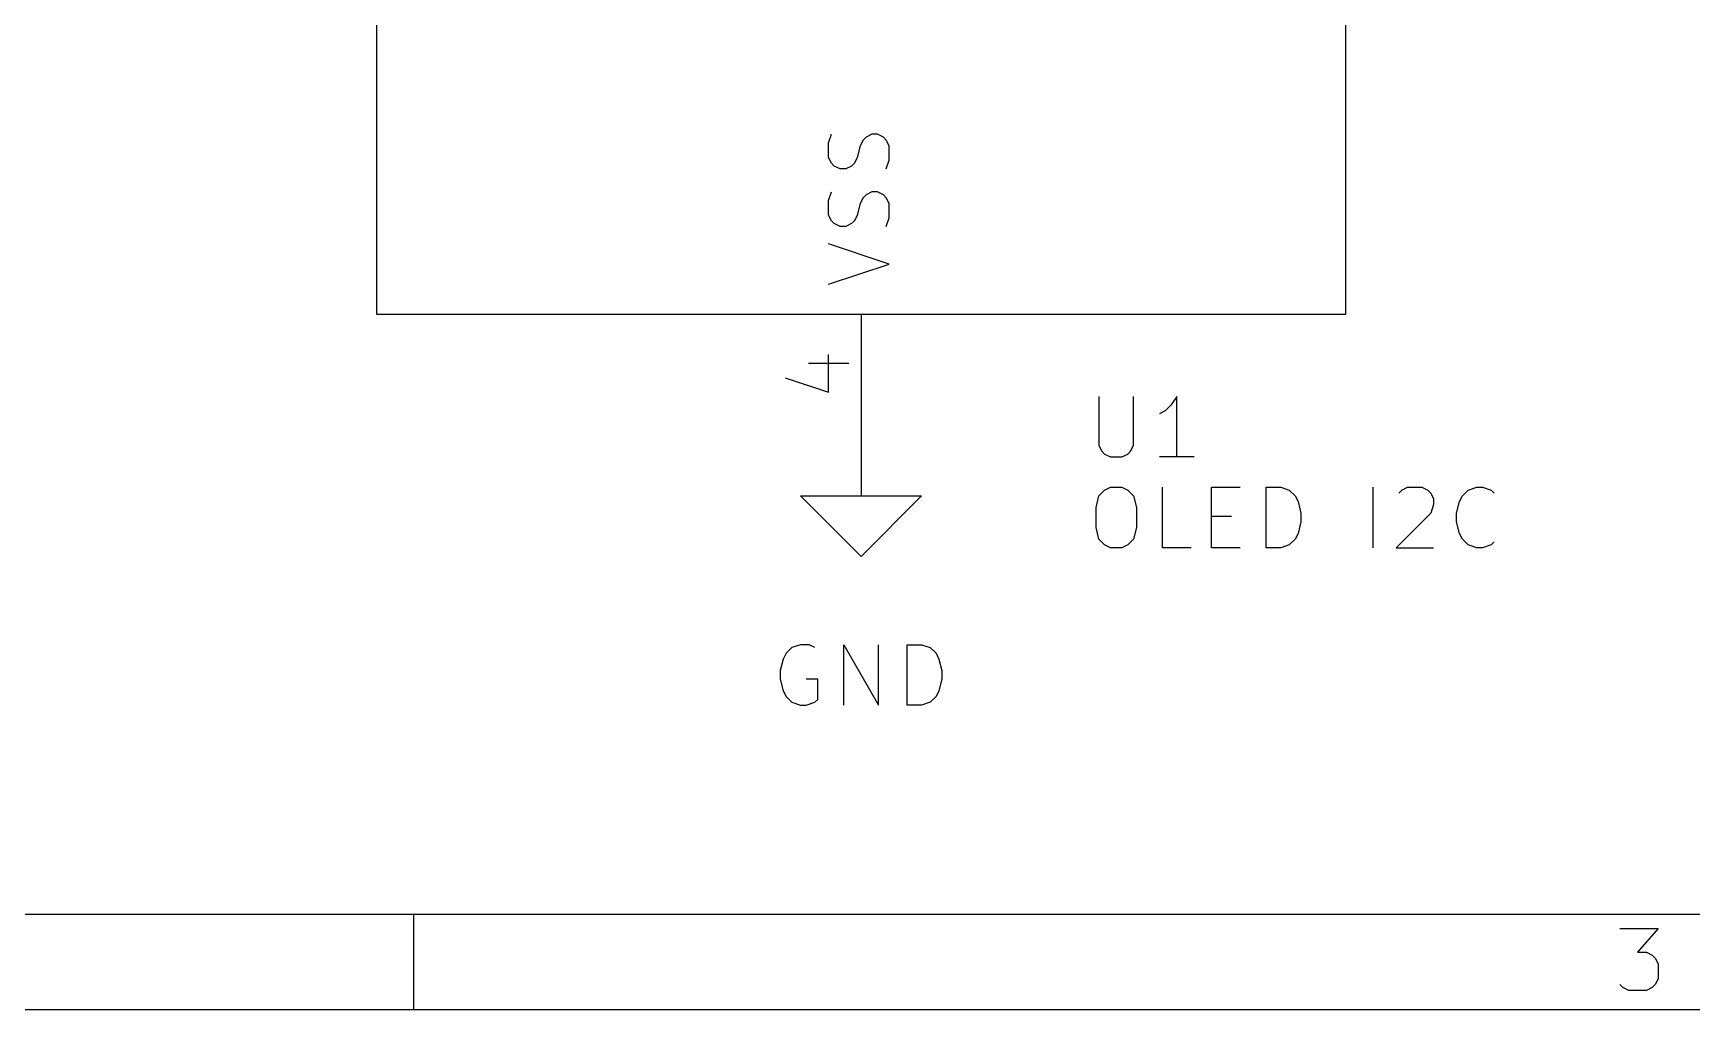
# Model space of a CAD drawing. Extents: x 0.4 to 11.3, y -7.9 to -0.4.
# Drawn here: x 4.017 to 5.386, y -7.874 to -7.068 of the extents above; entities that cross this region are included whole.
import ezdxf

# ---------------------------------------------------------------- set-up
doc = ezdxf.new("R2010")
doc.units = 0
doc.header["$MEASUREMENT"] = 0
for name, color, linetype in [('CYAN2', 4, 'CONTINUOUS'), ('LYELLOW', 51, 'CONTINUOUS'), ('RED2', 1, 'CONTINUOUS'), ('RED3', 11, 'CONTINUOUS')]:
    doc.layers.add(name, color=color, linetype=linetype)

msp = doc.modelspace()

# ---------------------------------------------------------------- linework, layer by layer
at = {"layer": 'CYAN2', "linetype": 'CONTINUOUS'}
for p, q in [((4.6731, -7.1586), (4.6755, -7.1514)), ((4.6731, -7.1586), (4.6755, -7.1514)), ((4.6731, -7.1705), (4.6731, -7.1586)), ((4.6731, -7.1705), (4.6731, -7.1586)), ((4.7017, -7.1562), (4.6993, -7.1609)), ((4.7017, -7.1562), (4.6993, -7.1609)), ((4.7041, -7.1538), (4.7017, -7.1562)), ((4.7041, -7.1538), (4.7017, -7.1562)), ((4.7088, -7.1514), (4.7041, -7.1538)), ((4.7088, -7.1514), (4.7041, -7.1538)), ((4.7136, -7.1514), (4.7088, -7.1514)), ((4.7136, -7.1514), (4.7088, -7.1514)), ((4.7184, -7.1538), (4.7136, -7.1514)), ((4.7184, -7.1538), (4.7136, -7.1514)), ((4.7208, -7.1562), (4.7184, -7.1538)), ((4.7208, -7.1562), (4.7184, -7.1538)), ((4.7231, -7.1609), (4.7208, -7.1562)), ((4.7231, -7.1609), (4.7208, -7.1562)), ((4.6755, -7.1752), (4.6731, -7.1705)), ((4.6755, -7.1752), (4.6731, -7.1705)), ((4.6969, -7.1705), (4.6946, -7.1752)), ((4.6969, -7.1705), (4.6946, -7.1752)), ((4.6993, -7.1609), (4.6969, -7.1705)), ((4.6993, -7.1609), (4.6969, -7.1705)), ((4.7231, -7.1729), (4.7231, -7.1609)), ((4.7231, -7.1729), (4.7231, -7.1609)), ((4.6779, -7.1776), (4.6755, -7.1752)), ((4.6779, -7.1776), (4.6755, -7.1752)), ((4.6827, -7.18), (4.6779, -7.1776)), ((4.6827, -7.18), (4.6779, -7.1776)), ((4.6874, -7.18), (4.6827, -7.18)), ((4.6874, -7.18), (4.6827, -7.18)), ((4.6922, -7.1776), (4.6874, -7.18)), ((4.6922, -7.1776), (4.6874, -7.18)), ((4.6946, -7.1752), (4.6922, -7.1776)), ((4.6946, -7.1752), (4.6922, -7.1776)), ((4.7208, -7.18), (4.7231, -7.1729)), ((4.7208, -7.18), (4.7231, -7.1729)), ((4.6731, -7.2062), (4.6755, -7.199)), ((4.6731, -7.2062), (4.6755, -7.199)), ((4.7088, -7.199), (4.7041, -7.2014)), ((4.7088, -7.199), (4.7041, -7.2014)), ((4.7136, -7.199), (4.7088, -7.199)), ((4.7136, -7.199), (4.7088, -7.199)), ((4.7184, -7.2014), (4.7136, -7.199)), ((4.7184, -7.2014), (4.7136, -7.199)), ((4.6731, -7.2181), (4.6731, -7.2062)), ((4.6731, -7.2181), (4.6731, -7.2062)), ((4.6993, -7.2086), (4.6969, -7.2181)), ((4.6993, -7.2086), (4.6969, -7.2181)), ((4.7017, -7.2038), (4.6993, -7.2086)), ((4.7017, -7.2038), (4.6993, -7.2086)), ((4.7041, -7.2014), (4.7017, -7.2038)), ((4.7041, -7.2014), (4.7017, -7.2038)), ((4.7208, -7.2038), (4.7184, -7.2014)), ((4.7208, -7.2038), (4.7184, -7.2014)), ((4.7231, -7.2086), (4.7208, -7.2038)), ((4.7231, -7.2086), (4.7208, -7.2038)), ((4.7231, -7.2205), (4.7231, -7.2086)), ((4.7231, -7.2205), (4.7231, -7.2086)), ((4.6755, -7.2229), (4.6731, -7.2181)), ((4.6755, -7.2229), (4.6731, -7.2181)), ((4.6779, -7.2252), (4.6755, -7.2229)), ((4.6779, -7.2252), (4.6755, -7.2229)), ((4.6827, -7.2276), (4.6779, -7.2252)), ((4.6827, -7.2276), (4.6779, -7.2252)), ((4.6922, -7.2252), (4.6874, -7.2276)), ((4.6922, -7.2252), (4.6874, -7.2276)), ((4.6946, -7.2229), (4.6922, -7.2252)), ((4.6946, -7.2229), (4.6922, -7.2252)), ((4.6969, -7.2181), (4.6946, -7.2229)), ((4.6969, -7.2181), (4.6946, -7.2229)), ((4.7208, -7.2276), (4.7231, -7.2205)), ((4.7208, -7.2276), (4.7231, -7.2205)), ((4.6874, -7.2276), (4.6827, -7.2276)), ((4.6874, -7.2276), (4.6827, -7.2276)), ((4.7231, -7.2586), (4.6731, -7.2419)), ((4.7231, -7.2586), (4.6731, -7.2419)), ((4.6731, -7.2752), (4.7231, -7.2586)), ((4.6731, -7.2752), (4.7231, -7.2586)), ((4.8963, -7.3678), (4.8963, -7.4083)), ((4.8963, -7.3678), (4.8963, -7.4083)), ((4.9249, -7.4083), (4.9249, -7.3678)), ((4.9249, -7.4083), (4.9249, -7.3678)), ((4.9558, -7.3749), (4.951, -7.3797)), ((4.9558, -7.3749), (4.951, -7.3797)), ((4.9606, -7.3678), (4.9558, -7.3749)), ((4.9606, -7.3678), (4.9558, -7.3749)), ((4.9606, -7.4178), (4.9606, -7.3678)), ((4.9606, -7.4178), (4.9606, -7.3678)), ((4.951, -7.3797), (4.9463, -7.3821)), ((4.951, -7.3797), (4.9463, -7.3821)), ((4.8963, -7.4083), (4.8987, -7.413)), ((4.8963, -7.4083), (4.8987, -7.413)), ((4.8987, -7.413), (4.901, -7.4154)), ((4.8987, -7.413), (4.901, -7.4154)), ((4.901, -7.4154), (4.9058, -7.4178)), ((4.901, -7.4154), (4.9058, -7.4178)), ((4.9058, -7.4178), (4.9153, -7.4178)), ((4.9058, -7.4178), (4.9153, -7.4178)), ((4.9153, -7.4178), (4.9201, -7.4154)), ((4.9153, -7.4178), (4.9201, -7.4154)), ((4.9201, -7.4154), (4.9225, -7.413)), ((4.9201, -7.4154), (4.9225, -7.413)), ((4.9225, -7.413), (4.9249, -7.4083)), ((4.9225, -7.413), (4.9249, -7.4083)), ((4.9749, -7.4178), (4.9463, -7.4178)), ((4.9749, -7.4178), (4.9463, -7.4178)), ((4.8963, -7.4499), (4.901, -7.4452)), ((4.8963, -7.4499), (4.901, -7.4452)), ((4.901, -7.4452), (4.9058, -7.4428)), ((4.901, -7.4452), (4.9058, -7.4428)), ((4.9058, -7.4428), (4.9153, -7.4428)), ((4.9058, -7.4428), (4.9153, -7.4428)), ((4.9153, -7.4428), (4.9201, -7.4452)), ((4.9153, -7.4428), (4.9201, -7.4452)), ((4.9201, -7.4452), (4.9249, -7.4499)), ((4.9201, -7.4452), (4.9249, -7.4499)), ((4.9487, -7.4928), (4.9487, -7.4428)), ((4.9487, -7.4928), (4.9487, -7.4428)), ((4.9891, -7.4928), (4.9891, -7.4428)), ((4.9891, -7.4428), (5.0129, -7.4428)), ((4.9891, -7.4928), (4.9891, -7.4428)), ((4.9891, -7.4428), (5.0129, -7.4428)), ((5.0344, -7.4928), (5.0344, -7.4428)), ((5.0344, -7.4428), (5.0463, -7.4428)), ((5.0344, -7.4928), (5.0344, -7.4428)), ((5.0344, -7.4428), (5.0463, -7.4428)), ((5.0463, -7.4428), (5.0534, -7.4452)), ((5.0463, -7.4428), (5.0534, -7.4452)), ((5.0534, -7.4452), (5.0582, -7.4499)), ((5.0534, -7.4452), (5.0582, -7.4499)), ((5.1225, -7.4928), (5.1225, -7.4428)), ((5.1225, -7.4928), (5.1225, -7.4428)), ((5.1439, -7.4476), (5.1463, -7.4452)), ((5.1439, -7.4476), (5.1463, -7.4452)), ((5.1463, -7.4452), (5.151, -7.4428)), ((5.1463, -7.4452), (5.151, -7.4428)), ((5.151, -7.4428), (5.1629, -7.4428)), ((5.151, -7.4428), (5.1629, -7.4428)), ((5.1629, -7.4428), (5.1677, -7.4452)), ((5.1629, -7.4428), (5.1677, -7.4452)), ((5.1677, -7.4452), (5.1701, -7.4476)), ((5.1677, -7.4452), (5.1701, -7.4476)), ((5.1963, -7.4499), (5.201, -7.4452)), ((5.1963, -7.4499), (5.201, -7.4452)), ((5.201, -7.4452), (5.2082, -7.4428)), ((5.201, -7.4452), (5.2082, -7.4428)), ((5.2082, -7.4428), (5.2129, -7.4428)), ((5.2082, -7.4428), (5.2129, -7.4428)), ((5.2129, -7.4428), (5.2201, -7.4452)), ((5.2129, -7.4428), (5.2201, -7.4452)), ((5.2201, -7.4452), (5.2225, -7.4476)), ((5.2201, -7.4452), (5.2225, -7.4476)), ((4.8939, -7.4595), (4.8963, -7.4499)), ((4.8939, -7.4595), (4.8963, -7.4499)), ((4.8939, -7.4761), (4.8939, -7.4595)), ((4.8939, -7.4761), (4.8939, -7.4595)), ((4.9249, -7.4499), (4.9272, -7.4595)), ((4.9249, -7.4499), (4.9272, -7.4595)), ((4.9272, -7.4595), (4.9272, -7.4761)), ((4.9272, -7.4595), (4.9272, -7.4761)), ((5.0582, -7.4499), (5.0606, -7.4547)), ((5.0582, -7.4499), (5.0606, -7.4547)), ((5.0606, -7.4547), (5.0629, -7.4642)), ((5.0606, -7.4547), (5.0629, -7.4642)), ((5.1701, -7.4476), (5.1725, -7.4523)), ((5.1701, -7.4476), (5.1725, -7.4523)), ((5.1725, -7.4571), (5.1701, -7.4642)), ((5.1725, -7.4571), (5.1701, -7.4642)), ((5.1725, -7.4523), (5.1725, -7.4571)), ((5.1725, -7.4523), (5.1725, -7.4571)), ((5.1915, -7.4642), (5.1939, -7.4547)), ((5.1915, -7.4642), (5.1939, -7.4547)), ((5.1939, -7.4547), (5.1963, -7.4499)), ((5.1939, -7.4547), (5.1963, -7.4499)), ((4.9891, -7.4666), (5.0058, -7.4666)), ((4.9891, -7.4666), (5.0058, -7.4666)), ((5.0629, -7.4714), (5.0606, -7.4809)), ((5.0629, -7.4714), (5.0606, -7.4809)), ((5.0629, -7.4642), (5.0629, -7.4714)), ((5.0629, -7.4642), (5.0629, -7.4714)), ((5.1701, -7.4642), (5.1415, -7.4928)), ((5.1701, -7.4642), (5.1415, -7.4928)), ((5.1915, -7.4714), (5.1915, -7.4642)), ((5.1915, -7.4714), (5.1915, -7.4642)), ((5.1939, -7.4809), (5.1915, -7.4714)), ((5.1939, -7.4809), (5.1915, -7.4714)), ((4.8963, -7.4857), (4.8939, -7.4761)), ((4.8963, -7.4857), (4.8939, -7.4761)), ((4.901, -7.4904), (4.8963, -7.4857)), ((4.901, -7.4904), (4.8963, -7.4857)), ((4.9249, -7.4857), (4.9201, -7.4904)), ((4.9249, -7.4857), (4.9201, -7.4904)), ((4.9272, -7.4761), (4.9249, -7.4857)), ((4.9272, -7.4761), (4.9249, -7.4857)), ((5.0582, -7.4857), (5.0534, -7.4904)), ((5.0582, -7.4857), (5.0534, -7.4904)), ((5.0606, -7.4809), (5.0582, -7.4857)), ((5.0606, -7.4809), (5.0582, -7.4857)), ((5.1963, -7.4857), (5.1939, -7.4809)), ((5.1963, -7.4857), (5.1939, -7.4809)), ((5.201, -7.4904), (5.1963, -7.4857)), ((5.201, -7.4904), (5.1963, -7.4857)), ((4.9058, -7.4928), (4.901, -7.4904)), ((4.9058, -7.4928), (4.901, -7.4904)), ((4.9153, -7.4928), (4.9058, -7.4928)), ((4.9153, -7.4928), (4.9058, -7.4928)), ((4.9201, -7.4904), (4.9153, -7.4928)), ((4.9201, -7.4904), (4.9153, -7.4928)), ((4.9725, -7.4928), (4.9487, -7.4928)), ((4.9725, -7.4928), (4.9487, -7.4928)), ((5.0129, -7.4928), (4.9891, -7.4928)), ((5.0129, -7.4928), (4.9891, -7.4928)), ((5.0463, -7.4928), (5.0344, -7.4928)), ((5.0463, -7.4928), (5.0344, -7.4928)), ((5.0534, -7.4904), (5.0463, -7.4928)), ((5.0534, -7.4904), (5.0463, -7.4928)), ((5.1415, -7.4928), (5.1725, -7.4928)), ((5.1415, -7.4928), (5.1725, -7.4928)), ((5.2082, -7.4928), (5.201, -7.4904)), ((5.2082, -7.4928), (5.201, -7.4904)), ((5.2129, -7.4928), (5.2082, -7.4928)), ((5.2129, -7.4928), (5.2082, -7.4928)), ((5.2201, -7.4904), (5.2129, -7.4928)), ((5.2201, -7.4904), (5.2129, -7.4928)), ((5.2225, -7.488), (5.2201, -7.4904)), ((5.2225, -7.488), (5.2201, -7.4904)), ((4.6381, -7.5799), (4.6357, -7.5847)), ((4.6381, -7.5799), (4.6357, -7.5847)), ((4.6429, -7.5752), (4.6381, -7.5799)), ((4.6429, -7.5752), (4.6381, -7.5799)), ((4.65, -7.5728), (4.6429, -7.5752)), ((4.65, -7.5728), (4.6429, -7.5752)), ((4.6571, -7.5728), (4.65, -7.5728)), ((4.6571, -7.5728), (4.65, -7.5728)), ((4.6619, -7.5752), (4.6571, -7.5728)), ((4.6619, -7.5752), (4.6571, -7.5728)), ((4.6857, -7.6228), (4.6857, -7.5728)), ((4.6857, -7.5728), (4.7143, -7.6228)), ((4.6857, -7.6228), (4.6857, -7.5728)), ((4.6857, -7.5728), (4.7143, -7.6228)), ((4.7143, -7.6228), (4.7143, -7.5728)), ((4.7143, -7.6228), (4.7143, -7.5728)), ((4.7381, -7.6228), (4.7381, -7.5728)), ((4.7381, -7.5728), (4.75, -7.5728)), ((4.7381, -7.6228), (4.7381, -7.5728)), ((4.7381, -7.5728), (4.75, -7.5728)), ((4.75, -7.5728), (4.7571, -7.5752)), ((4.75, -7.5728), (4.7571, -7.5752)), ((4.7571, -7.5752), (4.7619, -7.5799)), ((4.7571, -7.5752), (4.7619, -7.5799)), ((4.7619, -7.5799), (4.7643, -7.5847)), ((4.7619, -7.5799), (4.7643, -7.5847)), ((4.6357, -7.5847), (4.6333, -7.5942)), ((4.6357, -7.5847), (4.6333, -7.5942)), ((4.6333, -7.5942), (4.6333, -7.6014)), ((4.6333, -7.5942), (4.6333, -7.6014)), ((4.7643, -7.5847), (4.7667, -7.5942)), ((4.7643, -7.5847), (4.7667, -7.5942)), ((4.7667, -7.5942), (4.7667, -7.6014)), ((4.7667, -7.5942), (4.7667, -7.6014)), ((4.6333, -7.6014), (4.6357, -7.6109)), ((4.6333, -7.6014), (4.6357, -7.6109)), ((4.6643, -7.6014), (4.6548, -7.6014)), ((4.6643, -7.6014), (4.6548, -7.6014)), ((4.6643, -7.618), (4.6643, -7.6014)), ((4.6643, -7.618), (4.6643, -7.6014)), ((4.7667, -7.6014), (4.7643, -7.6109)), ((4.7667, -7.6014), (4.7643, -7.6109)), ((4.6357, -7.6109), (4.6381, -7.6157)), ((4.6357, -7.6109), (4.6381, -7.6157)), ((4.6381, -7.6157), (4.6429, -7.6204)), ((4.6381, -7.6157), (4.6429, -7.6204)), ((4.6429, -7.6204), (4.65, -7.6228)), ((4.6429, -7.6204), (4.65, -7.6228)), ((4.65, -7.6228), (4.6548, -7.6228)), ((4.65, -7.6228), (4.6548, -7.6228)), ((4.6548, -7.6228), (4.6619, -7.6204)), ((4.6548, -7.6228), (4.6619, -7.6204)), ((4.6619, -7.6204), (4.6643, -7.618)), ((4.6619, -7.6204), (4.6643, -7.618)), ((4.75, -7.6228), (4.7381, -7.6228)), ((4.75, -7.6228), (4.7381, -7.6228)), ((4.7571, -7.6204), (4.75, -7.6228)), ((4.7571, -7.6204), (4.75, -7.6228)), ((4.7619, -7.6157), (4.7571, -7.6204)), ((4.7619, -7.6157), (4.7571, -7.6204)), ((4.7643, -7.6109), (4.7619, -7.6157)), ((4.7643, -7.6109), (4.7619, -7.6157))]:
    msp.add_line(p, q, dxfattribs=at)
at = {"layer": 'LYELLOW', "linetype": 'CONTINUOUS'}
for p, q in [((4.3, -6.5), (4.3, -7.3)), ((5.1, -7.3), (5.1, -6.5)), ((4.3, -7.3), (5.1, -7.3))]:
    msp.add_line(p, q, dxfattribs=at)
at = {"layer": 'RED2', "linetype": 'CONTINUOUS'}
for p, q in [((4.3, -6.5), (4.3, -7.3)), ((5.1, -7.3), (5.1, -6.5)), ((4.3, -7.3), (5.1, -7.3)), ((4.7, -7.3), (4.7, -7.4)), ((4.7, -7.3), (4.7, -7.4)), ((4.7, -7.4), (4.7, -7.45)), ((4.7, -7.5), (4.65, -7.45)), ((4.65, -7.45), (4.7, -7.45)), ((4.7, -7.45), (4.75, -7.45)), ((4.75, -7.45), (4.7, -7.5)), ((11.2206, -7.7956), (0.4724, -7.7956)), ((4.3307, -7.7956), (4.3307, -7.8743)), ((5.3262, -7.8071), (5.3578, -7.8071)), ((5.3578, -7.8071), (5.3408, -7.8266)), ((5.3408, -7.8266), (5.3481, -7.8266)), ((5.3481, -7.8266), (5.353, -7.8291)), ((5.353, -7.8291), (5.3554, -7.8315)), ((5.3554, -7.8315), (5.3578, -7.8364)), ((5.3578, -7.8364), (5.3578, -7.8486)), ((5.3286, -7.8559), (5.3262, -7.8534)), ((5.3335, -7.8583), (5.3286, -7.8559)), ((5.353, -7.8559), (5.3481, -7.8583)), ((5.3554, -7.8534), (5.353, -7.8559)), ((5.3578, -7.8486), (5.3554, -7.8534)), ((5.3481, -7.8583), (5.3335, -7.8583)), ((11.2993, -7.8743), (0.3937, -7.8743))]:
    msp.add_line(p, q, dxfattribs=at)
at = {"layer": 'RED3', "linetype": 'CONTINUOUS'}
for p, q in [((4.6732, -7.3643), (4.6732, -7.3333)), ((4.6732, -7.3643), (4.6732, -7.3333)), ((4.6565, -7.3405), (4.6899, -7.3405)), ((4.6565, -7.3405), (4.6899, -7.3405)), ((4.6375, -7.3524), (4.6732, -7.3643)), ((4.6375, -7.3524), (4.6732, -7.3643))]:
    msp.add_line(p, q, dxfattribs=at)

doc.saveas('drawing.dxf')
